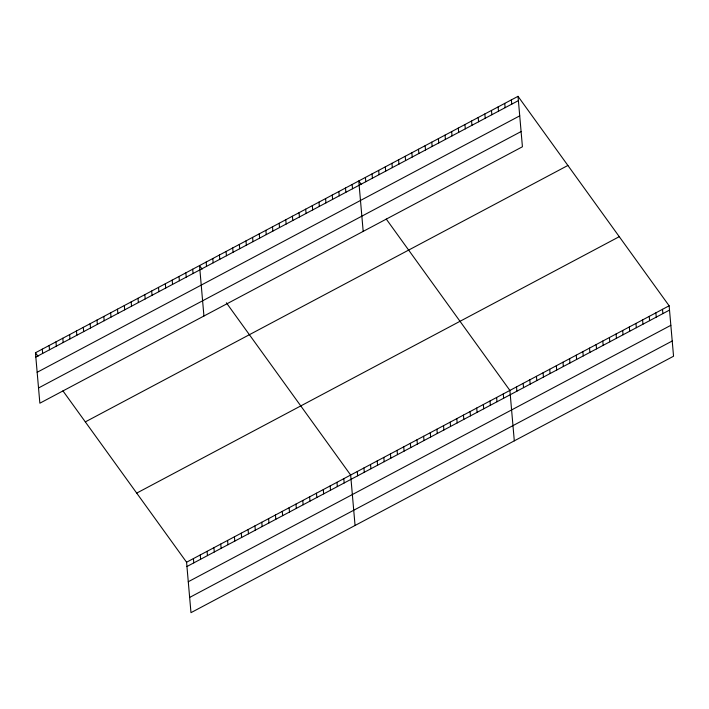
<?xml version="1.0" encoding="UTF-8"?>
<svg xmlns="http://www.w3.org/2000/svg" width="709" height="709" viewBox="0 0 709 709"><rect width="100%" height="100%" fill="white"/><g stroke="black" fill="none" stroke-linecap="round" stroke-linejoin="round"><path stroke-width="1.06" d="M518.022 96.335L522.427 146.772L39.864 403.199L35.45 352.772L518.022 96.335L669.136 305.801L673.55 356.228L190.978 612.665L186.573 562.228L62.941 390.872M35.822 357.061L518.394 100.625M37.16 372.287L519.724 115.851M38.534 387.974L521.097 131.546M85.319 421.89L567.891 165.463M136.704 493.109L619.267 236.673M186.573 562.228L669.136 305.801M186.946 566.518L669.509 310.09M188.275 581.743L670.847 325.316M189.649 597.439L672.221 341.002M361.324 184.508L358.772 180.963L363.185 231.391M386.263 219.063L509.886 390.42L514.3 440.856M202.083 269.128L199.521 265.583L203.935 316.019M226.375 302.805L350.645 475.039L355.058 525.475M35.45 352.772L38.011 356.317M662.498 309.319L662.88 313.608M655.869 312.846L656.242 317.136M649.231 316.374L649.604 320.663M642.593 319.901L642.974 324.19M635.964 323.428L636.336 327.718M629.326 326.955L629.698 331.245M622.688 330.483L623.069 334.772M616.059 334.001L616.431 338.29M609.421 337.528L609.793 341.818M602.783 341.056L603.164 345.345M596.145 344.583L596.526 348.872M589.516 348.11L589.888 352.4M582.878 351.637L583.25 355.927M576.24 355.165L576.621 359.454M569.611 358.683L569.983 362.973M562.973 362.21L563.345 366.5M556.335 365.738L556.716 370.027M549.705 369.265L550.078 373.554M543.067 372.792L543.44 377.082M536.429 376.319L536.81 380.609M511.384 99.863L511.756 104.152M529.8 379.838L530.172 384.127M504.746 103.39L505.127 107.679M523.162 383.365L523.534 387.655M498.117 106.917L498.489 111.207M516.524 386.892L516.896 391.182M491.479 110.444L491.851 114.734M484.841 113.963L485.213 118.252M503.257 393.947L503.629 398.236M478.203 117.49L478.584 121.78M496.619 397.474L496.991 401.764M471.574 121.017L471.946 125.307M489.981 401.002L490.362 405.291M464.936 124.545L465.308 128.834M483.352 404.52L483.724 408.809M458.298 128.072L458.679 132.361M476.714 408.047L477.086 412.337M451.668 131.599L452.041 135.889M470.076 411.574L470.457 415.864M445.03 135.127L445.403 139.416M463.447 415.102L463.819 419.391M438.392 138.645L438.774 142.934M456.809 418.629L457.181 422.918M431.763 142.172L432.136 146.462M450.171 422.156L450.552 426.446M425.125 145.7L425.497 149.989M443.533 425.684L443.914 429.973M418.487 149.227L418.868 153.516M436.904 429.202L437.276 433.491M411.849 152.754L412.23 157.043M430.266 432.729L430.638 437.019M405.22 156.281L405.592 160.571M423.627 436.257L424.009 440.546M398.582 159.809L398.954 164.098M416.998 439.784L417.371 444.073M391.944 163.327L392.325 167.616M410.36 443.311L410.733 447.601M385.315 166.854L385.687 171.144M403.722 446.838L404.103 451.128M378.677 170.382L379.049 174.671M397.093 450.357L397.465 454.646M372.039 173.909L372.42 178.198M390.455 453.884L390.827 458.174M365.41 177.436L365.782 181.726M383.817 457.411L384.198 461.701M377.188 460.939L377.56 465.228M352.134 184.482L352.515 188.771M370.55 464.466L370.922 468.755M345.505 188.009L345.877 192.299M363.912 467.993L364.284 472.283M338.867 191.536L339.239 195.826M357.274 471.52L357.655 475.81M332.229 195.064L332.601 199.353M325.591 198.591L325.972 202.88M343.803 478.672L344.184 482.962M318.961 202.118L319.334 206.408M336.97 482.306L337.342 486.596M312.323 205.645L312.696 209.935M330.137 485.94L330.509 490.229M305.685 209.164L306.066 213.453M299.056 212.691L299.428 216.981M323.295 489.573L323.676 493.863M292.418 216.218L292.79 220.508M316.462 493.207L316.834 497.496M285.78 219.746L286.161 224.035M309.62 496.841L310.001 501.13M279.151 223.273L279.523 227.562M302.787 500.474L303.16 504.764M272.513 226.8L272.885 231.09M295.954 504.108L296.327 508.397M265.875 230.328L266.256 234.617M289.112 507.741L289.494 512.031M259.237 233.846L259.618 238.135M282.279 511.375L282.652 515.656M252.608 237.373L252.98 241.663M275.447 515L275.819 519.289M245.97 240.9L246.342 245.19M268.605 518.634L268.977 522.923M239.332 244.428L239.713 248.717M261.772 522.267L262.144 526.557M232.703 247.955L233.075 252.244M254.93 525.901L255.311 530.19M226.065 251.482L226.437 255.772M248.097 529.534L248.469 533.824M219.427 255.001L219.808 259.29M241.264 533.168L241.636 537.457M212.797 258.528L213.17 262.817M234.422 536.802L234.803 541.091M206.159 262.055L206.532 266.345M227.589 540.435L227.961 544.725M220.747 544.069L221.128 548.358M192.688 269.216L193.061 273.506M213.914 547.702L214.286 551.992M185.847 272.85L186.228 277.139M207.081 551.327L207.453 555.617M179.014 276.483L179.386 280.773M200.239 554.961L200.62 559.25M172.181 280.117L172.553 284.406M193.406 558.595L193.779 562.884M165.339 283.751L165.72 288.04M158.506 287.375L158.878 291.665M151.673 291.009L152.045 295.298M144.831 294.643L145.203 298.932M137.998 298.276L138.37 302.566M131.156 301.91L131.537 306.199M124.323 305.544L124.695 309.833M117.49 309.177L117.862 313.467M110.648 312.811L111.029 317.1M103.815 316.444L104.188 320.734M96.973 320.078L97.355 324.368M90.14 323.712L90.513 328.001M83.308 327.336L83.68 331.626M76.466 330.97L76.847 335.26M69.633 334.604L70.005 338.893M62.8 338.237L63.172 342.527M55.958 341.871L56.33 346.16M49.125 345.505L49.497 349.794M42.283 349.138L42.664 353.428"/></g></svg>
